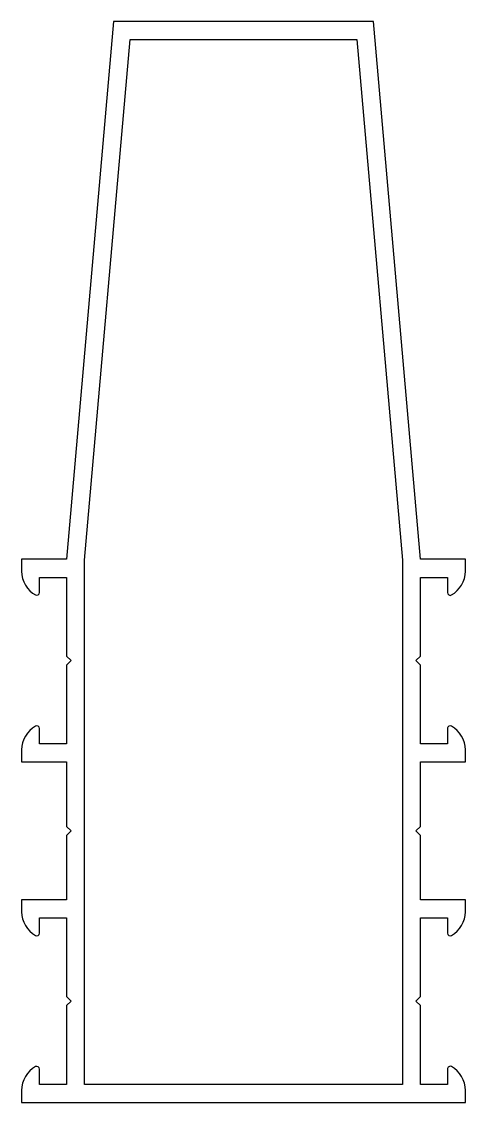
# Model space of a CAD drawing. Extents: x 78 to 127, y 72 to 192.
import ezdxf

# ---------------------------------------------------------------- set-up
doc = ezdxf.new("R2010")
doc.units = 0
doc.header["$LTSCALE"] = 15
doc.layers.add('ANA', color=220, linetype='CONTINUOUS')

msp = doc.modelspace()

# ---------------------------------------------------------------- linework, layer by layer
at = {"layer": 'ANA', "color": 0}
msp.add_lwpolyline([(122.07, 101.84), (121.57, 102.34), (122.07, 102.84), (122.07, 109.99), (127.07, 109.99), (127.07, 111.33, 0.273653), (125.52, 113.96, 0.570287), (125.07, 113.69), (125.07, 111.99), (122.07, 111.99), (122.07, 120.74), (121.57, 121.24), (122.07, 121.74), (122.07, 130.49), (125.07, 130.49), (125.07, 128.79, 0.570287), (125.52, 128.53, 0.273653), (127.07, 131.16), (127.07, 132.49), (122.07, 132.49), (116.85, 192.19), (88, 192.19), (82.77, 132.49), (77.77, 132.49), (77.77, 131.16, 0.273653), (79.33, 128.53, 0.570287), (79.77, 128.79), (79.77, 130.49), (82.77, 130.49), (82.77, 121.74), (83.27, 121.24), (82.77, 120.74), (82.77, 111.99), (79.77, 111.99), (79.77, 113.69, 0.570287), (79.33, 113.96, 0.273653), (77.77, 111.33), (77.77, 109.99), (82.77, 109.99), (82.77, 102.84), (83.27, 102.34), (82.77, 101.84), (82.77, 94.69), (77.77, 94.69), (77.77, 93.36, 0.273653), (79.33, 90.73, 0.570287), (79.77, 90.99), (79.77, 92.69), (82.77, 92.69), (82.77, 83.94), (83.27, 83.44), (82.77, 82.94), (82.77, 74.19), (79.77, 74.19), (79.77, 75.89, 0.570287), (79.33, 76.16, 0.273653), (77.77, 73.53), (77.77, 72.19), (127.07, 72.19), (127.07, 73.53, 0.273653), (125.52, 76.16, 0.570287), (125.07, 75.89), (125.07, 74.19), (122.07, 74.19), (122.07, 82.94), (121.57, 83.44), (122.07, 83.94), (122.07, 92.69), (125.07, 92.69), (125.07, 90.99, 0.570287), (125.52, 90.73, 0.273653), (127.07, 93.36), (127.07, 94.69), (122.07, 94.69)], format="xyb", close=True, dxfattribs=at)
msp.add_lwpolyline([(115.02, 190.19), (120.07, 132.41), (120.07, 74.19), (84.77, 74.19), (84.77, 132.41), (89.83, 190.19)], close=True, dxfattribs=at)

doc.saveas('drawing.dxf')
